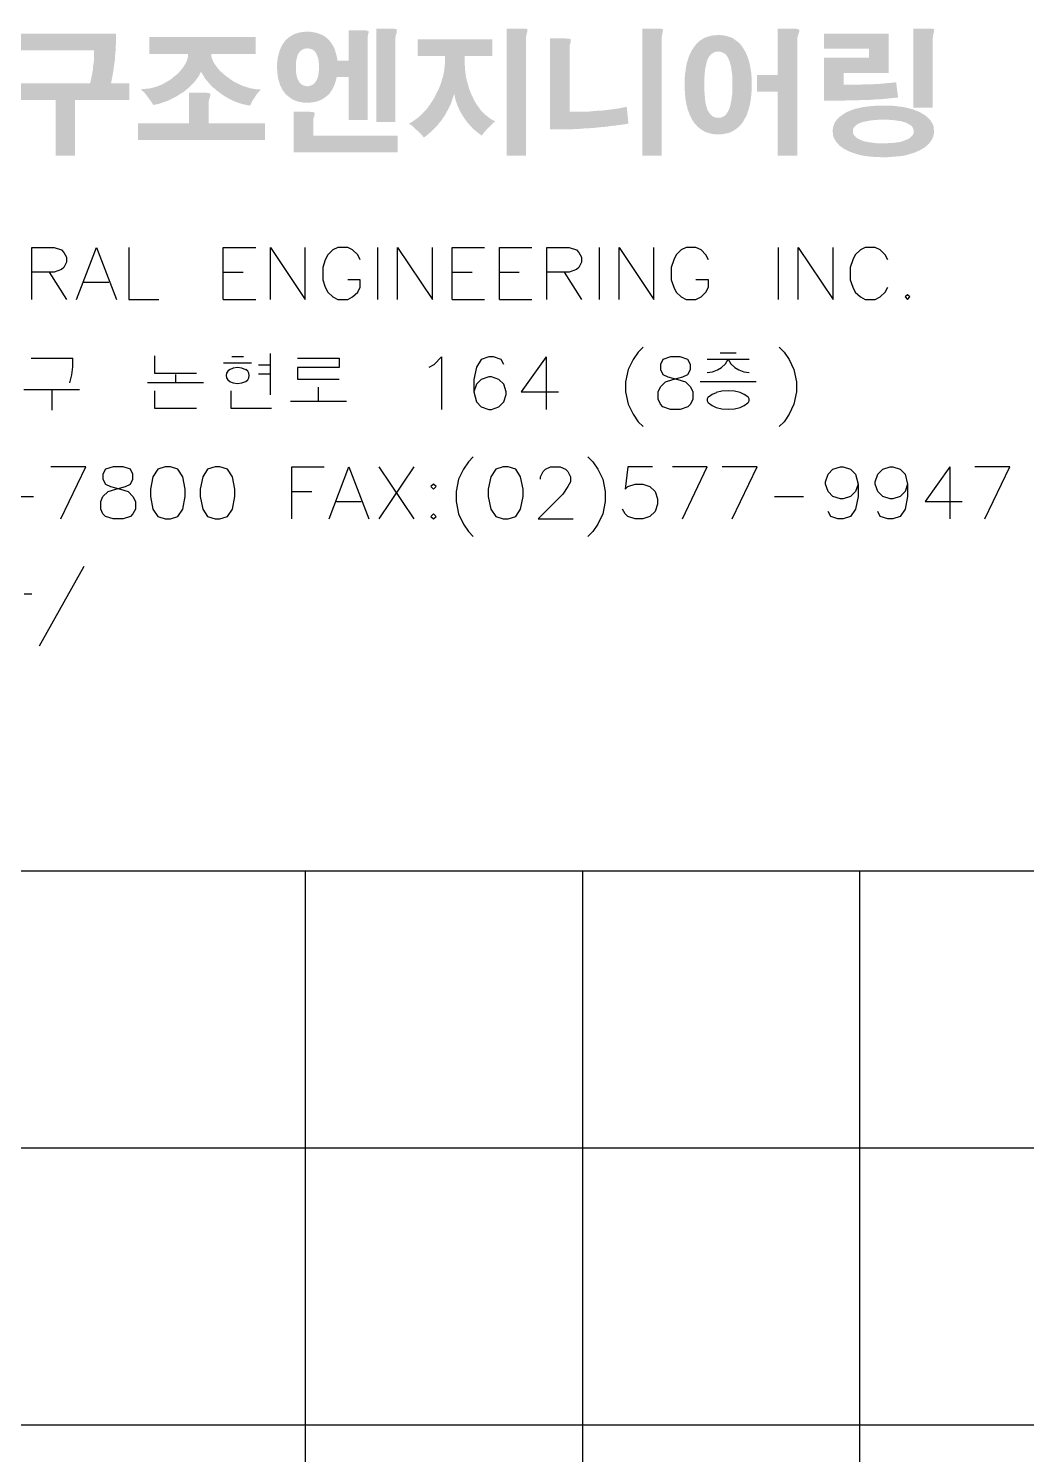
# Model space of a CAD drawing. Header units: millimetres. Extents: x 0 to 25200, y 0 to 17820.
# Drawn here: x 23760 to 24624, y 5015 to 6250 of the extents above; entities that cross this region are included whole.
import ezdxf

# ---------------------------------------------------------------- set-up
doc = ezdxf.new("R2010")
doc.units = ezdxf.units.MM
doc.header["$LTSCALE"] = 30
doc.layers.add('sheet', color=7, linetype='Continuous')
doc.layers.add('XR_SHEET (구조)$0$sheet', color=7, linetype='Continuous')

# ---------------------------------------------------------------- blocks, each defined once
blk = doc.blocks.new('XR_SHEET (구조)$0$S_BOX$0$A$C10631F35')
at = {"layer": 'XR_SHEET (구조)$0$sheet'}
h = blk.add_hatch(color=256, dxfattribs=at)
h.dxf.hatch_style = 1
h.paths.add_polyline_path([(17.312, 2.422), (17.312, 1.941), (18.858, 1.941), (18.858, 0.34), (19.414, 0.34), (19.414, 1.941), (20.981, 1.941), (20.981, 2.422), (20.452, 2.422), (20.465, 2.497), (20.479, 2.566), (20.493, 2.642), (20.507, 2.717), (20.52, 2.793), (20.527, 2.868), (20.541, 2.944), (20.548, 3.013), (20.562, 3.088), (20.562, 3.136), (20.568, 3.212), (20.575, 3.281), (20.582, 3.356), (20.589, 3.432), (20.589, 3.507), (20.596, 3.583), (20.596, 3.658), (20.596, 3.734), (20.596, 3.816), (20.596, 3.858), (17.669, 3.858), (17.669, 3.377), (19.964, 3.377), (19.964, 3.301), (19.964, 3.232), (19.957, 3.157), (19.957, 3.081), (19.95, 3.006), (19.936, 2.93), (19.936, 2.903), (19.93, 2.827), (19.916, 2.758), (19.902, 2.683), (19.888, 2.607), (19.875, 2.532), (19.854, 2.456), (19.847, 2.422)])
h = blk.add_hatch(color=256, dxfattribs=at)
h.dxf.hatch_style = 1
h.paths.add_polyline_path([(21.558, 3.761), (21.558, 3.274), (22.678, 3.274), (22.678, 3.205), (22.657, 3.136), (22.636, 3.068), (22.602, 2.999), (22.568, 2.944), (22.533, 2.889), (22.485, 2.827), (22.437, 2.772), (22.389, 2.717), (22.327, 2.662), (22.272, 2.621), (22.217, 2.573), (22.155, 2.525), (22.094, 2.49), (22.025, 2.449), (21.963, 2.415), (21.894, 2.381), (21.846, 2.36), (21.771, 2.332), (21.695, 2.312), (21.626, 2.291), (21.551, 2.278), (21.475, 2.271), (21.407, 2.264), (21.331, 2.257), (21.31, 2.257), (21.359, 2.209), (21.414, 2.161), (21.462, 2.099), (21.51, 2.037), (21.558, 1.968), (21.606, 1.907), (21.647, 1.845), (21.675, 1.803), (21.743, 1.817), (21.819, 1.831), (21.888, 1.852), (21.956, 1.879), (22.032, 1.9), (22.101, 1.927), (22.169, 1.961), (22.231, 1.996), (22.3, 2.03), (22.368, 2.065), (22.43, 2.106), (22.492, 2.147), (22.499, 2.147), (22.568, 2.195), (22.63, 2.243), (22.691, 2.298), (22.746, 2.353), (22.801, 2.401), (22.849, 2.456), (22.897, 2.511), (22.939, 2.573), (22.98, 2.628), (23.014, 2.69), (23.042, 2.752), (23.049, 2.765), (23.083, 2.703), (23.117, 2.648), (23.152, 2.587), (23.193, 2.532), (23.241, 2.477), (23.289, 2.422), (23.337, 2.367), (23.392, 2.312), (23.454, 2.264), (23.516, 2.209), (23.584, 2.161), (23.639, 2.119), (23.708, 2.071), (23.777, 2.03), (23.846, 1.989), (23.914, 1.955), (23.983, 1.92), (24.052, 1.893), (24.12, 1.865), (24.189, 1.845), (24.258, 1.824), (24.326, 1.81), (24.395, 1.797), (24.464, 1.783), (24.498, 1.852), (24.533, 1.92), (24.574, 1.982), (24.601, 2.023), (24.642, 2.092), (24.691, 2.154), (24.739, 2.209), (24.773, 2.25), (24.697, 2.25), (24.629, 2.257), (24.553, 2.271), (24.478, 2.284), (24.409, 2.305), (24.333, 2.326), (24.258, 2.353), (24.244, 2.36), (24.175, 2.387), (24.107, 2.422), (24.038, 2.456), (23.976, 2.49), (23.914, 2.532), (23.852, 2.58), (23.791, 2.621), (23.784, 2.628), (23.722, 2.676), (23.66, 2.731), (23.605, 2.779), (23.557, 2.834), (23.509, 2.889), (23.468, 2.951), (23.461, 2.958), (23.413, 3.033), (23.378, 3.102), (23.358, 3.171), (23.344, 3.232), (23.344, 3.274), (24.629, 3.274), (24.629, 3.761)])
h = blk.add_hatch(color=256, dxfattribs=at)
h.dxf.hatch_style = 1
h.paths.add_polyline_path([(26.965, 2.607), (27.315, 2.607), (27.315, 1.364), (27.858, 1.364), (27.858, 3.741), (27.865, 3.803), (27.878, 3.851), (27.892, 3.926), (27.878, 3.933), (27.837, 3.947), (27.768, 3.961), (27.672, 3.961), (27.631, 3.961), (27.315, 3.961), (27.315, 3.081), (26.985, 3.081), (26.978, 3.164), (26.958, 3.239), (26.937, 3.315), (26.916, 3.39), (26.889, 3.459), (26.855, 3.521), (26.82, 3.576), (26.779, 3.631), (26.738, 3.679), (26.69, 3.727), (26.635, 3.768), (26.573, 3.81), (26.511, 3.837), (26.442, 3.864), (26.374, 3.885), (26.305, 3.899), (26.223, 3.913), (26.147, 3.919), (26.12, 3.919), (26.037, 3.913), (25.962, 3.906), (25.886, 3.892), (25.817, 3.871), (25.749, 3.851), (25.687, 3.816), (25.625, 3.782), (25.57, 3.741), (25.515, 3.693), (25.467, 3.645), (25.453, 3.617), (25.412, 3.562), (25.378, 3.507), (25.35, 3.445), (25.323, 3.384), (25.302, 3.315), (25.281, 3.239), (25.268, 3.171), (25.254, 3.088), (25.247, 3.006), (25.247, 2.923), (25.247, 2.896), (25.247, 2.813), (25.254, 2.731), (25.261, 2.648), (25.275, 2.573), (25.295, 2.497), (25.316, 2.429), (25.336, 2.367), (25.371, 2.305), (25.398, 2.243), (25.439, 2.188), (25.453, 2.168), (25.494, 2.113), (25.549, 2.065), (25.604, 2.023), (25.659, 1.982), (25.721, 1.948), (25.783, 1.92), (25.852, 1.9), (25.927, 1.886), (26.003, 1.872), (26.078, 1.872), (26.12, 1.872), (26.202, 1.872), (26.278, 1.879), (26.353, 1.893), (26.422, 1.913), (26.491, 1.941), (26.552, 1.968), (26.614, 2.01), (26.669, 2.051), (26.703, 2.078), (26.752, 2.126), (26.793, 2.181), (26.834, 2.243), (26.868, 2.305), (26.896, 2.374), (26.923, 2.442), (26.944, 2.518), (26.965, 2.6)])
h.paths.add_polyline_path([(26.456, 2.813), (26.442, 2.731), (26.436, 2.655), (26.415, 2.587), (26.394, 2.525), (26.374, 2.497), (26.332, 2.436), (26.278, 2.387), (26.216, 2.36), (26.147, 2.346), (26.126, 2.339), (26.051, 2.353), (25.982, 2.374), (25.927, 2.415), (25.879, 2.47), (25.865, 2.497), (25.838, 2.552), (25.817, 2.614), (25.803, 2.683), (25.79, 2.765), (25.79, 2.848), (25.79, 2.903), (25.79, 2.992), (25.797, 3.074), (25.81, 3.143), (25.831, 3.212), (25.852, 3.274), (25.865, 3.287), (25.907, 3.349), (25.962, 3.39), (26.023, 3.425), (26.099, 3.432), (26.126, 3.439), (26.195, 3.425), (26.264, 3.404), (26.319, 3.363), (26.367, 3.308), (26.374, 3.287), (26.401, 3.232), (26.422, 3.171), (26.442, 3.102), (26.449, 3.026), (26.456, 2.937), (26.456, 2.903)], flags=16)
h = blk.add_hatch(color=256, dxfattribs=at)
h.dxf.hatch_style = 1
h.paths.add_polyline_path([(28.112, 1.309), (28.661, 1.309), (28.661, 3.741), (28.668, 3.816), (28.675, 3.823), (28.696, 3.892), (28.703, 3.974), (28.696, 3.988), (28.655, 3.995), (28.579, 4.009), (28.483, 4.009), (28.455, 4.009), (28.112, 4.009)])
h = blk.add_hatch(color=256, dxfattribs=at)
h.dxf.hatch_style = 1
h.paths.add_polyline_path([(32.433, 3.755), (32.44, 3.83), (32.447, 3.844), (32.467, 3.913), (32.474, 3.981), (32.461, 3.988), (32.426, 4.002), (32.351, 4.009), (32.255, 4.009), (32.213, 4.009), (31.87, 4.009), (31.87, 0.34), (32.433, 0.34)])
h = blk.add_hatch(color=256, dxfattribs=at)
h.dxf.hatch_style = 1
h.paths.add_polyline_path([(33.649, 1.103), (33.725, 1.103), (33.8, 1.103), (33.869, 1.11), (33.945, 1.11), (34.02, 1.116), (34.096, 1.123), (34.178, 1.123), (34.254, 1.13), (34.329, 1.137), (34.357, 1.137), (34.425, 1.144), (34.494, 1.151), (34.563, 1.158), (34.632, 1.165), (34.707, 1.171), (34.783, 1.178), (34.851, 1.192), (34.927, 1.199), (35.009, 1.206), (35.085, 1.22), (35.161, 1.226), (35.243, 1.24), (35.325, 1.254), (35.387, 1.261), (35.339, 1.749), (35.27, 1.735), (35.202, 1.721), (35.133, 1.707), (35.064, 1.694), (34.989, 1.687), (34.913, 1.673), (34.838, 1.666), (34.762, 1.659), (34.68, 1.645), (34.597, 1.639), (34.542, 1.639), (34.46, 1.632), (34.384, 1.625), (34.302, 1.618), (34.226, 1.611), (34.151, 1.611), (34.082, 1.611), (34.006, 1.604), (33.938, 1.604), (33.896, 1.604), (33.69, 1.604), (33.69, 3.466), (33.697, 3.542), (33.697, 3.548), (33.718, 3.61), (33.725, 3.686), (33.711, 3.706), (33.67, 3.713), (33.608, 3.72), (33.512, 3.727), (33.45, 3.727), (33.127, 3.727), (33.127, 1.103), (33.574, 1.103)])
h = blk.add_hatch(color=256, dxfattribs=at)
h.dxf.hatch_style = 1
h.paths.add_polyline_path([(35.786, 0.34), (36.349, 0.34), (36.349, 3.755), (36.356, 3.83), (36.363, 3.844), (36.377, 3.913), (36.383, 3.981), (36.377, 3.988), (36.335, 4.002), (36.267, 4.009), (36.17, 4.009), (36.122, 4.009), (35.786, 4.009)])
h = blk.add_hatch(color=256, dxfattribs=at)
h.dxf.hatch_style = 1
h.paths.add_polyline_path([(38.946, 2.387), (38.946, 2.477), (38.946, 2.566), (38.939, 2.648), (38.932, 2.731), (38.919, 2.813), (38.905, 2.889), (38.891, 2.965), (38.877, 3.033), (38.857, 3.102), (38.836, 3.164), (38.809, 3.232), (38.788, 3.287), (38.76, 3.342), (38.726, 3.397), (38.712, 3.425), (38.664, 3.494), (38.623, 3.548), (38.568, 3.603), (38.52, 3.645), (38.458, 3.686), (38.403, 3.727), (38.341, 3.755), (38.273, 3.775), (38.204, 3.796), (38.135, 3.81), (38.06, 3.816), (37.984, 3.823), (37.909, 3.816), (37.833, 3.81), (37.757, 3.796), (37.689, 3.775), (37.62, 3.755), (37.558, 3.727), (37.503, 3.693), (37.441, 3.652), (37.393, 3.603), (37.338, 3.555), (37.297, 3.494), (37.249, 3.432), (37.249, 3.425), (37.215, 3.377), (37.187, 3.322), (37.16, 3.26), (37.132, 3.198), (37.112, 3.136), (37.091, 3.068), (37.07, 2.999), (37.057, 2.93), (37.043, 2.855), (37.036, 2.779), (37.022, 2.697), (37.015, 2.614), (37.015, 2.525), (37.009, 2.436), (37.009, 2.387), (37.009, 2.291), (37.015, 2.209), (37.022, 2.119), (37.029, 2.037), (37.036, 1.961), (37.05, 1.879), (37.064, 1.81), (37.084, 1.735), (37.098, 1.666), (37.125, 1.604), (37.146, 1.542), (37.174, 1.481), (37.201, 1.426), (37.228, 1.371), (37.249, 1.343), (37.29, 1.281), (37.338, 1.226), (37.386, 1.171), (37.441, 1.13), (37.496, 1.089), (37.551, 1.055), (37.613, 1.02), (37.682, 1), (37.751, 0.979), (37.819, 0.965), (37.895, 0.952), (37.977, 0.952), (37.984, 0.952), (38.06, 0.952), (38.135, 0.965), (38.211, 0.979), (38.28, 0.993), (38.341, 1.02), (38.403, 1.048), (38.465, 1.089), (38.52, 1.13), (38.575, 1.171), (38.623, 1.226), (38.671, 1.281), (38.712, 1.343), (38.74, 1.398), (38.774, 1.453), (38.802, 1.508), (38.822, 1.57), (38.843, 1.639), (38.864, 1.7), (38.884, 1.776), (38.898, 1.845), (38.912, 1.92), (38.925, 1.996), (38.932, 2.078), (38.939, 2.161), (38.946, 2.25), (38.946, 2.339)])
h.paths.add_polyline_path([(38.39, 2.284), (38.383, 2.195), (38.383, 2.106), (38.369, 2.03), (38.362, 1.955), (38.348, 1.879), (38.335, 1.817), (38.321, 1.755), (38.3, 1.7), (38.286, 1.659), (38.245, 1.59), (38.204, 1.529), (38.156, 1.481), (38.094, 1.453), (38.032, 1.432), (37.977, 1.432), (37.909, 1.439), (37.847, 1.46), (37.792, 1.494), (37.744, 1.542), (37.703, 1.604), (37.668, 1.659), (37.654, 1.714), (37.634, 1.769), (37.62, 1.831), (37.606, 1.893), (37.599, 1.968), (37.593, 2.044), (37.586, 2.126), (37.579, 2.216), (37.579, 2.312), (37.579, 2.387), (37.579, 2.484), (37.579, 2.573), (37.586, 2.662), (37.593, 2.745), (37.599, 2.82), (37.613, 2.889), (37.627, 2.958), (37.641, 3.013), (37.654, 3.068), (37.668, 3.109), (37.709, 3.184), (37.751, 3.246), (37.806, 3.287), (37.861, 3.322), (37.922, 3.342), (37.977, 3.342), (38.046, 3.336), (38.108, 3.315), (38.17, 3.281), (38.218, 3.232), (38.259, 3.171), (38.286, 3.109), (38.307, 3.061), (38.321, 3.006), (38.341, 2.944), (38.355, 2.875), (38.362, 2.807), (38.376, 2.731), (38.383, 2.648), (38.383, 2.559), (38.39, 2.463), (38.39, 2.387)], flags=16)
h = blk.add_hatch(color=256, dxfattribs=at)
h.dxf.hatch_style = 1
h.paths.add_polyline_path([(40.265, 3.679), (40.265, 3.755), (40.279, 3.796), (40.299, 3.864), (40.306, 3.878), (40.327, 3.947), (40.299, 3.981), (40.238, 4.002), (40.196, 4.002), (40.135, 4.009), (40.059, 4.009), (39.97, 4.009), (39.695, 4.009), (39.695, 2.669), (39.097, 2.669), (39.097, 2.188), (39.695, 2.188), (39.695, 0.34), (40.265, 0.34)])
h = blk.add_hatch(color=256, dxfattribs=at)
h.dxf.hatch_style = 1
h.paths.add_polyline_path([(42.821, 1.982), (42.889, 1.989), (42.965, 1.996), (43.034, 2.003), (43.102, 2.01), (43.171, 2.016), (43.116, 2.456), (43.047, 2.449), (42.972, 2.442), (42.903, 2.436), (42.828, 2.429), (42.752, 2.422), (42.676, 2.415), (42.601, 2.408), (42.525, 2.408), (42.443, 2.401), (42.374, 2.401), (42.299, 2.394), (42.223, 2.394), (42.147, 2.394), (42.072, 2.387), (41.996, 2.387), (41.921, 2.387), (41.845, 2.387), (41.77, 2.387), (41.749, 2.387), (41.598, 2.387), (41.598, 2.724), (42.896, 2.724), (42.896, 3.864), (41.028, 3.864), (41.028, 3.425), (42.333, 3.425), (42.333, 3.164), (41.028, 3.164), (41.028, 1.927), (41.44, 1.927), (41.522, 1.927), (41.605, 1.927), (41.687, 1.934), (41.763, 1.934), (41.845, 1.934), (41.921, 1.934), (41.989, 1.934), (42.065, 1.941), (42.134, 1.941), (42.202, 1.941), (42.271, 1.948), (42.354, 1.948), (42.436, 1.955), (42.512, 1.961), (42.594, 1.961), (42.67, 1.968), (42.745, 1.975)])
h = blk.add_hatch(color=256, dxfattribs=at)
h.dxf.hatch_style = 1
h.paths.add_polyline_path([(44.174, 3.755), (44.181, 3.83), (44.188, 3.844), (44.208, 3.913), (44.215, 3.981), (44.202, 3.988), (44.16, 4.002), (44.092, 4.009), (43.996, 4.009), (43.947, 4.009), (43.611, 4.009), (43.611, 1.721), (44.174, 1.721)])
h = blk.add_hatch(color=256, dxfattribs=at)
h.dxf.hatch_style = 1
h.paths.add_polyline_path([(30.551, 1.577), (30.592, 1.508), (30.633, 1.446), (30.647, 1.426), (30.688, 1.364), (30.736, 1.302), (30.784, 1.247), (30.832, 1.192), (30.88, 1.137), (30.935, 1.089), (30.997, 1.034), (31.052, 0.993), (31.114, 0.945), (31.155, 0.917), (31.197, 0.979), (31.245, 1.034), (31.293, 1.096), (31.334, 1.137), (31.389, 1.192), (31.444, 1.247), (31.499, 1.295), (31.547, 1.329), (31.485, 1.357), (31.423, 1.391), (31.368, 1.432), (31.313, 1.474), (31.258, 1.515), (31.21, 1.563), (31.155, 1.618), (31.107, 1.673), (31.066, 1.735), (31.018, 1.797), (30.977, 1.865), (30.935, 1.934), (30.901, 2.01), (30.887, 2.044), (30.853, 2.106), (30.826, 2.174), (30.798, 2.243), (30.777, 2.312), (30.757, 2.387), (30.736, 2.456), (30.716, 2.532), (30.702, 2.6), (30.688, 2.676), (30.681, 2.752), (30.668, 2.827), (30.668, 2.903), (30.661, 2.978), (30.661, 3.054), (30.661, 3.074), (30.661, 3.219), (31.458, 3.219), (31.458, 3.693), (29.3, 3.693), (29.3, 3.219), (30.09, 3.219), (30.09, 3.074), (30.09, 3.006), (30.084, 2.937), (30.077, 2.868), (30.07, 2.8), (30.056, 2.731), (30.042, 2.655), (30.022, 2.587), (30.001, 2.518), (29.981, 2.442), (29.953, 2.374), (29.926, 2.298), (29.891, 2.223), (29.857, 2.154), (29.816, 2.078), (29.809, 2.058), (29.768, 1.982), (29.719, 1.913), (29.678, 1.845), (29.63, 1.776), (29.589, 1.714), (29.541, 1.659), (29.486, 1.604), (29.438, 1.549), (29.383, 1.501), (29.335, 1.453), (29.28, 1.412), (29.225, 1.371), (29.163, 1.329), (29.108, 1.295), (29.053, 1.268), (29.108, 1.226), (29.163, 1.185), (29.218, 1.13), (29.28, 1.075), (29.335, 1.027), (29.39, 0.972), (29.438, 0.917), (29.486, 0.862), (29.548, 0.91), (29.603, 0.958), (29.664, 1.007), (29.719, 1.055), (29.768, 1.11), (29.823, 1.158), (29.871, 1.213), (29.919, 1.274), (29.967, 1.329), (30.015, 1.391), (30.022, 1.412), (30.07, 1.474), (30.111, 1.542), (30.145, 1.604), (30.18, 1.673), (30.214, 1.735), (30.248, 1.803), (30.276, 1.872), (30.297, 1.948), (30.324, 2.016), (30.345, 2.085), (30.358, 2.133), (30.372, 2.065), (30.386, 1.989), (30.406, 1.92), (30.434, 1.845), (30.455, 1.776), (30.489, 1.707), (30.516, 1.639)])
h = blk.add_hatch(color=256, dxfattribs=at)
h.dxf.hatch_style = 1
h.paths.add_polyline_path([(24.897, 0.787), (24.897, 1.274), (23.268, 1.274), (23.268, 1.852), (23.275, 1.927), (23.282, 1.955), (23.303, 2.023), (23.31, 2.03), (23.323, 2.113), (23.31, 2.133), (23.268, 2.147), (23.207, 2.154), (23.117, 2.161), (23.021, 2.161), (22.705, 2.161), (22.705, 1.274), (21.228, 1.274), (21.228, 0.787)])
h = blk.add_hatch(color=256, dxfattribs=at)
h.dxf.hatch_style = 1
h.paths.add_polyline_path([(43.041, 1.776), (42.951, 1.783), (42.862, 1.783), (42.773, 1.783), (42.752, 1.783), (42.656, 1.783), (42.567, 1.783), (42.484, 1.776), (42.395, 1.769), (42.319, 1.762), (42.237, 1.749), (42.161, 1.742), (42.092, 1.728), (42.017, 1.707), (41.948, 1.694), (41.886, 1.673), (41.825, 1.652), (41.763, 1.625), (41.708, 1.604), (41.653, 1.577), (41.632, 1.563), (41.563, 1.515), (41.495, 1.467), (41.44, 1.419), (41.392, 1.364), (41.351, 1.309), (41.323, 1.247), (41.302, 1.185), (41.289, 1.123), (41.282, 1.055), (41.282, 1.048), (41.289, 0.986), (41.296, 0.917), (41.316, 0.855), (41.351, 0.794), (41.385, 0.739), (41.433, 0.684), (41.481, 0.629), (41.543, 0.581), (41.618, 0.533), (41.632, 0.526), (41.687, 0.498), (41.742, 0.471), (41.797, 0.443), (41.859, 0.423), (41.921, 0.402), (41.989, 0.381), (42.058, 0.361), (42.127, 0.347), (42.202, 0.333), (42.285, 0.32), (42.36, 0.313), (42.443, 0.306), (42.532, 0.299), (42.621, 0.299), (42.711, 0.292), (42.752, 0.292), (42.841, 0.292), (42.931, 0.299), (43.013, 0.306), (43.102, 0.313), (43.178, 0.32), (43.26, 0.326), (43.336, 0.34), (43.405, 0.354), (43.473, 0.374), (43.542, 0.395), (43.611, 0.416), (43.673, 0.436), (43.728, 0.464), (43.783, 0.484), (43.837, 0.519), (43.851, 0.526), (43.927, 0.567), (43.989, 0.615), (44.044, 0.67), (44.092, 0.725), (44.133, 0.78), (44.167, 0.842), (44.188, 0.903), (44.202, 0.965), (44.208, 1.034), (44.208, 1.048), (44.202, 1.116), (44.195, 1.185), (44.174, 1.247), (44.14, 1.302), (44.105, 1.357), (44.057, 1.412), (44.002, 1.467), (43.934, 1.515), (43.865, 1.556), (43.851, 1.563), (43.803, 1.59), (43.748, 1.618), (43.686, 1.639), (43.625, 1.666), (43.563, 1.687), (43.494, 1.7), (43.425, 1.721), (43.357, 1.735), (43.281, 1.749), (43.199, 1.755), (43.123, 1.769)])
h.paths.add_polyline_path([(43.027, 1.364), (43.102, 1.357), (43.178, 1.343), (43.247, 1.336), (43.308, 1.316), (43.37, 1.302), (43.418, 1.281), (43.494, 1.24), (43.556, 1.199), (43.597, 1.144), (43.618, 1.089), (43.625, 1.041), (43.618, 0.979), (43.59, 0.924), (43.542, 0.876), (43.48, 0.828), (43.418, 0.8), (43.363, 0.78), (43.308, 0.759), (43.247, 0.739), (43.178, 0.725), (43.102, 0.718), (43.027, 0.704), (42.938, 0.704), (42.855, 0.697), (42.759, 0.697), (42.752, 0.697), (42.656, 0.697), (42.567, 0.697), (42.484, 0.704), (42.402, 0.718), (42.326, 0.725), (42.257, 0.739), (42.196, 0.752), (42.134, 0.773), (42.079, 0.794), (42.072, 0.8), (41.989, 0.842), (41.934, 0.89), (41.893, 0.938), (41.866, 1), (41.866, 1.041), (41.873, 1.103), (41.9, 1.158), (41.948, 1.206), (42.01, 1.254), (42.072, 1.281), (42.127, 1.302), (42.182, 1.316), (42.251, 1.329), (42.312, 1.343), (42.388, 1.357), (42.463, 1.364), (42.553, 1.371), (42.642, 1.378), (42.731, 1.378), (42.759, 1.378), (42.855, 1.378), (42.944, 1.371)], flags=16)
h = blk.add_hatch(color=256, dxfattribs=at)
h.dxf.hatch_style = 1
h.paths.add_polyline_path([(28.723, 0.436), (28.723, 0.917), (26.291, 0.917), (26.291, 1.364), (26.298, 1.432), (26.319, 1.487), (26.332, 1.563), (26.319, 1.584), (26.278, 1.597), (26.209, 1.604), (26.12, 1.611), (26.058, 1.611), (25.728, 1.611), (25.728, 0.436)])
blk = doc.blocks.new('XR_SHEET (구조)$0$S_BOX$0$A$C6B1475D2')
at = {"layer": 'XR_SHEET (구조)$0$sheet'}
for p, q in [((16.089, 4.824), (16.089, 6.329)), ((16.089, 6.329), (16.738, 6.329)), ((16.738, 6.329), (16.954, 6.263)), ((16.954, 6.263), (17.02, 6.187)), ((17.02, 6.187), (17.095, 6.046)), ((17.387, 4.824), (17.961, 6.329)), ((17.961, 6.329), (18.534, 4.824)), ((18.892, 6.329), (18.892, 4.824)), ((21.619, 4.824), (21.619, 6.329)), ((21.619, 6.329), (22.559, 6.329)), ((22.982, 4.824), (22.982, 6.329)), ((22.982, 6.329), (23.988, 4.824)), ((23.988, 4.824), (23.988, 6.329)), ((24.778, 6.263), (24.637, 6.112)), ((24.929, 6.329), (24.778, 6.263)), ((25.211, 6.329), (24.929, 6.329)), ((25.352, 6.263), (25.211, 6.329)), ((25.502, 6.112), (25.352, 6.263)), ((26.076, 6.329), (26.076, 4.824)), ((26.649, 4.824), (26.649, 6.329)), ((26.649, 6.329), (27.656, 4.824)), ((27.656, 4.824), (27.656, 6.329)), ((28.229, 4.824), (28.229, 6.329)), ((28.229, 6.329), (29.16, 6.329)), ((29.593, 4.824), (29.593, 6.329)), ((29.593, 6.329), (30.524, 6.329)), ((30.956, 4.824), (30.956, 6.329)), ((30.956, 6.329), (31.605, 6.329)), ((31.605, 6.329), (31.821, 6.263)), ((31.821, 6.263), (31.887, 6.187)), ((31.887, 6.187), (31.962, 6.046)), ((32.47, 6.329), (32.47, 4.824)), ((33.044, 4.824), (33.044, 6.329)), ((33.044, 6.329), (34.05, 4.824)), ((34.05, 4.824), (34.05, 6.329)), ((34.84, 6.263), (34.689, 6.112)), ((34.981, 6.329), (34.84, 6.263)), ((35.263, 6.329), (34.981, 6.329)), ((35.413, 6.263), (35.263, 6.329)), ((35.554, 6.112), (35.413, 6.263)), ((37.642, 6.329), (37.642, 4.824)), ((38.216, 4.824), (38.216, 6.329)), ((38.216, 6.329), (39.222, 4.824)), ((39.222, 4.824), (39.222, 6.329)), ((40.012, 6.263), (39.861, 6.112)), ((40.153, 6.329), (40.012, 6.263)), ((40.435, 6.329), (40.153, 6.329)), ((40.585, 6.263), (40.435, 6.329)), ((40.726, 6.112), (40.585, 6.263)), ((17.095, 5.905), (17.02, 5.755)), ((17.095, 6.046), (17.095, 5.905)), ((24.562, 5.971), (24.496, 5.755)), ((24.637, 6.112), (24.562, 5.971)), ((25.568, 5.971), (25.502, 6.112)), ((31.962, 5.905), (31.887, 5.755)), ((31.962, 6.046), (31.962, 5.905)), ((34.623, 5.971), (34.548, 5.755)), ((34.689, 6.112), (34.623, 5.971)), ((35.63, 5.971), (35.554, 6.112)), ((39.795, 5.971), (39.72, 5.755)), ((39.861, 6.112), (39.795, 5.971)), ((40.802, 5.971), (40.726, 6.112)), ((16.738, 5.614), (16.089, 5.614)), ((16.597, 5.614), (17.095, 4.824)), ((16.954, 5.689), (16.738, 5.614)), ((17.02, 5.755), (16.954, 5.689)), ((21.619, 5.614), (22.192, 5.614)), ((24.496, 5.755), (24.496, 5.398)), ((24.496, 5.398), (24.562, 5.181)), ((25.568, 5.398), (25.211, 5.398)), ((25.568, 5.181), (25.568, 5.398)), ((28.229, 5.614), (28.803, 5.614)), ((29.593, 5.614), (30.166, 5.614)), ((31.605, 5.614), (30.956, 5.614)), ((31.464, 5.614), (31.962, 4.824)), ((31.821, 5.689), (31.605, 5.614)), ((31.887, 5.755), (31.821, 5.689)), ((34.548, 5.755), (34.548, 5.398)), ((34.548, 5.398), (34.623, 5.181)), ((35.63, 5.398), (35.263, 5.398)), ((35.63, 5.181), (35.63, 5.398)), ((39.72, 5.755), (39.72, 5.398)), ((39.72, 5.398), (39.795, 5.181)), ((17.594, 5.322), (18.318, 5.322)), ((24.562, 5.181), (24.637, 5.04)), ((24.637, 5.04), (24.778, 4.899)), ((25.352, 4.899), (25.502, 5.04)), ((25.502, 5.04), (25.568, 5.181)), ((34.623, 5.181), (34.689, 5.04)), ((34.689, 5.04), (34.84, 4.899)), ((35.413, 4.899), (35.554, 5.04)), ((35.554, 5.04), (35.63, 5.181)), ((39.795, 5.181), (39.861, 5.04)), ((39.861, 5.04), (40.012, 4.899)), ((40.585, 4.899), (40.726, 5.04)), ((40.726, 5.04), (40.802, 5.181)), ((41.375, 4.965), (41.3, 4.899)), ((41.441, 4.899), (41.375, 4.965)), ((18.892, 4.824), (19.757, 4.824)), ((21.619, 4.824), (22.559, 4.824)), ((24.778, 4.899), (24.929, 4.824)), ((24.929, 4.824), (25.211, 4.824)), ((25.211, 4.824), (25.352, 4.899)), ((28.229, 4.824), (29.16, 4.824)), ((29.593, 4.824), (30.524, 4.824)), ((34.84, 4.899), (34.981, 4.824)), ((34.981, 4.824), (35.263, 4.824)), ((35.263, 4.824), (35.413, 4.899)), ((40.012, 4.899), (40.153, 4.824)), ((40.153, 4.824), (40.435, 4.824)), ((40.435, 4.824), (40.585, 4.899)), ((41.3, 4.899), (41.375, 4.824)), ((41.375, 4.824), (41.441, 4.899)), ((33.598, 3.31), (33.448, 3.094)), ((33.74, 3.451), (33.598, 3.31)), ((37.67, 3.451), (37.811, 3.31)), ((37.811, 3.31), (37.952, 3.094)), ((16.07, 3.131), (17.274, 3.131)), ((17.246, 2.652), (17.274, 2.887)), ((17.274, 2.887), (17.274, 3.131)), ((19.634, 3.197), (19.634, 2.699)), ((21.628, 3), (22.437, 3)), ((21.863, 3.178), (22.202, 3.178)), ((22.634, 2.943), (22.973, 2.943)), ((22.973, 3.263), (22.973, 2.078)), ((23.762, 3.131), (24.966, 3.131)), ((24.966, 3.131), (24.966, 2.868)), ((27.561, 2.877), (27.703, 2.953)), ((27.703, 2.953), (27.919, 3.169)), ((27.919, 3.169), (27.919, 1.655)), ((29.066, 3.094), (28.925, 2.877)), ((29.282, 3.169), (29.066, 3.094)), ((29.423, 3.169), (29.282, 3.169)), ((29.64, 3.094), (29.423, 3.169)), ((29.715, 2.953), (29.64, 3.094)), ((30.937, 3.169), (30.223, 2.163)), ((30.937, 3.169), (30.937, 1.655)), ((33.448, 3.094), (33.307, 2.802)), ((34.313, 3.094), (34.238, 2.953)), ((34.238, 2.953), (34.238, 2.802)), ((34.529, 3.169), (34.313, 3.094)), ((34.812, 3.169), (34.529, 3.169)), ((35.028, 3.094), (34.812, 3.169)), ((35.103, 2.953), (35.028, 3.094)), ((35.103, 2.802), (35.103, 2.953)), ((36.796, 3.094), (35.592, 3.094)), ((35.959, 3.282), (36.429, 3.282)), ((36.006, 2.868), (36.119, 2.971)), ((36.119, 2.971), (36.194, 3.103)), ((36.194, 3.103), (36.269, 2.971)), ((36.269, 2.971), (36.382, 2.868)), ((37.952, 3.094), (38.093, 2.802)), ((17.189, 2.417), (17.246, 2.652)), ((19.634, 2.699), (20.847, 2.699)), ((20.246, 2.426), (20.246, 2.661)), ((21.713, 2.699), (21.703, 2.633)), ((21.703, 2.633), (21.713, 2.567)), ((21.75, 2.755), (21.713, 2.699)), ((21.713, 2.567), (21.75, 2.511)), ((21.807, 2.802), (21.75, 2.755)), ((21.75, 2.511), (21.807, 2.464)), ((21.91, 2.84), (21.797, 2.793)), ((22.032, 2.859), (21.91, 2.84)), ((22.155, 2.84), (22.032, 2.859)), ((22.267, 2.793), (22.155, 2.84)), ((22.324, 2.755), (22.267, 2.802)), ((22.267, 2.464), (22.324, 2.511)), ((22.361, 2.699), (22.324, 2.755)), ((22.324, 2.511), (22.361, 2.567)), ((22.371, 2.633), (22.361, 2.699)), ((22.361, 2.567), (22.371, 2.633)), ((22.634, 2.68), (22.973, 2.68)), ((24.966, 2.868), (23.762, 2.868)), ((23.762, 2.868), (23.762, 2.53)), ((23.762, 2.53), (24.966, 2.53)), ((28.925, 2.877), (28.85, 2.52)), ((28.85, 2.52), (28.85, 2.163)), ((29.066, 2.52), (28.925, 2.379)), ((29.282, 2.595), (29.066, 2.52)), ((29.358, 2.595), (29.282, 2.595)), ((29.574, 2.52), (29.358, 2.595)), ((29.715, 2.379), (29.574, 2.52)), ((33.307, 2.802), (33.232, 2.445)), ((34.238, 2.802), (34.313, 2.661)), ((34.313, 2.661), (34.454, 2.595)), ((34.388, 2.445), (34.595, 2.52)), ((34.454, 2.595), (34.746, 2.52)), ((34.595, 2.52), (34.887, 2.595)), ((34.746, 2.52), (34.962, 2.445)), ((34.887, 2.595), (35.028, 2.661)), ((35.028, 2.661), (35.103, 2.802)), ((35.592, 2.718), (35.742, 2.736)), ((35.742, 2.736), (35.884, 2.793)), ((35.884, 2.793), (36.006, 2.868)), ((36.382, 2.868), (36.504, 2.793)), ((36.504, 2.793), (36.645, 2.736)), ((36.645, 2.736), (36.796, 2.718)), ((38.093, 2.802), (38.169, 2.445)), ((15.864, 2.229), (17.472, 2.229)), ((16.672, 2.229), (16.672, 1.627)), ((19.437, 2.426), (21.045, 2.426)), ((19.634, 2.191), (19.634, 1.693)), ((21.797, 2.464), (21.91, 2.417)), ((21.835, 2.191), (21.835, 1.693)), ((21.91, 2.417), (22.032, 2.398)), ((22.032, 2.398), (22.155, 2.417)), ((22.155, 2.417), (22.267, 2.464)), ((24.364, 1.89), (24.364, 2.294)), ((28.925, 2.379), (28.85, 2.163)), ((28.85, 2.163), (28.925, 1.871)), ((29.79, 2.163), (29.715, 2.379)), ((29.715, 1.871), (29.79, 2.088)), ((29.79, 2.088), (29.79, 2.163)), ((30.223, 2.163), (31.295, 2.163)), ((33.232, 2.445), (33.232, 2.163)), ((33.232, 2.163), (33.307, 1.805)), ((34.172, 2.163), (34.238, 2.304)), ((34.172, 1.947), (34.172, 2.163)), ((34.238, 2.304), (34.388, 2.445)), ((34.962, 2.445), (35.103, 2.304)), ((35.103, 2.304), (35.178, 2.163)), ((35.178, 2.163), (35.178, 1.947)), ((35.385, 2.464), (37.003, 2.464)), ((35.733, 2.088), (35.63, 2.003)), ((35.846, 2.135), (35.733, 2.088)), ((36.015, 2.182), (35.846, 2.144)), ((36.194, 2.191), (36.015, 2.182)), ((36.373, 2.182), (36.194, 2.191)), ((36.542, 2.144), (36.373, 2.182)), ((36.655, 2.088), (36.542, 2.144)), ((36.758, 2.012), (36.655, 2.088)), ((38.169, 2.163), (38.093, 1.805)), ((38.169, 2.445), (38.169, 2.163)), ((19.634, 1.693), (20.847, 1.693)), ((21.835, 1.693), (23.01, 1.693)), ((23.556, 1.89), (25.173, 1.89)), ((28.925, 1.871), (29.066, 1.73)), ((29.066, 1.73), (29.282, 1.655)), ((29.282, 1.655), (29.358, 1.655)), ((29.358, 1.655), (29.574, 1.73)), ((29.574, 1.73), (29.715, 1.871)), ((33.307, 1.805), (33.448, 1.514)), ((34.238, 1.805), (34.172, 1.947)), ((34.313, 1.73), (34.238, 1.805)), ((34.529, 1.655), (34.313, 1.73)), ((34.812, 1.655), (34.529, 1.655)), ((35.028, 1.73), (34.812, 1.655)), ((35.103, 1.805), (35.028, 1.73)), ((35.178, 1.947), (35.103, 1.805)), ((35.62, 2.012), (35.592, 1.956)), ((35.592, 1.956), (35.592, 1.899)), ((35.592, 1.899), (35.62, 1.843)), ((35.63, 1.843), (35.733, 1.768)), ((35.733, 1.768), (35.846, 1.711)), ((35.846, 1.711), (36.015, 1.674)), ((36.015, 1.674), (36.194, 1.664)), ((36.194, 1.664), (36.373, 1.674)), ((36.373, 1.674), (36.542, 1.711)), ((36.542, 1.711), (36.655, 1.768)), ((36.655, 1.768), (36.758, 1.843)), ((36.796, 1.956), (36.767, 2.012)), ((36.767, 1.843), (36.796, 1.899)), ((36.796, 1.899), (36.796, 1.956)), ((38.093, 1.805), (37.952, 1.514)), ((33.448, 1.514), (33.598, 1.298)), ((33.598, 1.298), (33.74, 1.157)), ((37.811, 1.298), (37.67, 1.157)), ((37.952, 1.514), (37.811, 1.298)), ((17.649, 0), (16.643, 0)), ((16.934, -1.505), (17.649, 0)), ((18.439, 0), (18.222, -0.075)), ((18.73, 0), (18.439, 0)), ((18.937, -0.075), (18.73, 0)), ((19.943, 0), (19.727, -0.075)), ((20.094, 0), (19.943, 0)), ((20.31, -0.075), (20.094, 0)), ((21.382, 0), (21.166, -0.075)), ((21.523, 0), (21.382, 0)), ((21.739, -0.075), (21.523, 0)), ((23.601, -1.505), (23.601, 0)), ((23.601, 0), (24.532, 0)), ((24.673, -1.505), (25.246, 0)), ((25.246, 0), (25.82, -1.505)), ((26.111, 0), (27.118, -1.505)), ((27.118, 0), (26.111, -1.505)), ((28.697, 0.141), (28.556, -0.075)), ((28.838, 0.282), (28.697, 0.141)), ((29.703, 0), (29.487, -0.075)), ((29.845, 0), (29.703, 0)), ((30.061, -0.075), (29.845, 0)), ((30.926, -0.075), (31.067, 0)), ((31.067, 0), (31.349, 0)), ((31.349, 0), (31.5, -0.075)), ((32.139, 0.282), (32.289, 0.141)), ((32.289, 0.141), (32.43, -0.075)), ((33.296, 0), (33.22, -0.649)), ((34.01, 0), (33.296, 0)), ((35.59, 0), (34.584, 0)), ((34.875, -1.505), (35.59, 0)), ((37.029, 0), (36.023, 0)), ((36.305, -1.505), (37.029, 0)), ((39.219, -0.075), (39.436, 0)), ((39.436, 0), (39.511, 0)), ((39.511, 0), (39.727, -0.075)), ((40.658, -0.075), (40.874, 0)), ((40.874, 0), (40.95, 0)), ((40.95, 0), (41.156, -0.075)), ((42.595, 0), (41.881, -1.006)), ((42.595, 0), (42.595, -1.505)), ((44.325, 0), (43.319, 0)), ((43.601, -1.505), (44.325, 0)), ((18.222, -0.075), (18.147, -0.216)), ((18.147, -0.216), (18.147, -0.357)), ((18.147, -0.357), (18.222, -0.508)), ((19.012, -0.216), (18.937, -0.075)), ((18.937, -0.508), (19.012, -0.357)), ((19.012, -0.357), (19.012, -0.216)), ((19.586, -0.292), (19.52, -0.649)), ((19.727, -0.075), (19.586, -0.292)), ((20.451, -0.292), (20.31, -0.075)), ((20.517, -0.649), (20.451, -0.292)), ((21.025, -0.292), (20.949, -0.649)), ((21.166, -0.075), (21.025, -0.292)), ((21.89, -0.292), (21.739, -0.075)), ((21.956, -0.649), (21.89, -0.292)), ((28.406, -0.357), (28.34, -0.715)), ((28.556, -0.075), (28.406, -0.357)), ((29.346, -0.292), (29.271, -0.649)), ((29.487, -0.075), (29.346, -0.292)), ((30.202, -0.292), (30.061, -0.075)), ((30.277, -0.649), (30.202, -0.292)), ((30.775, -0.292), (30.851, -0.141)), ((30.775, -0.357), (30.775, -0.292)), ((30.851, -0.141), (30.926, -0.075)), ((31.5, -0.075), (31.565, -0.141)), ((31.565, -0.141), (31.641, -0.292)), ((31.641, -0.292), (31.641, -0.433)), ((32.43, -0.075), (32.572, -0.357)), ((32.572, -0.357), (32.647, -0.715)), ((39.003, -0.433), (39.078, -0.216)), ((39.078, -0.216), (39.219, -0.075)), ((39.727, -0.075), (39.868, -0.216)), ((39.868, -0.216), (39.943, -0.508)), ((40.442, -0.433), (40.517, -0.216)), ((40.517, -0.216), (40.658, -0.075)), ((41.156, -0.075), (41.307, -0.216)), ((41.307, -0.216), (41.373, -0.508)), ((18.147, -0.865), (18.298, -0.715)), ((18.222, -0.508), (18.363, -0.574)), ((18.298, -0.715), (18.514, -0.649)), ((18.363, -0.574), (18.655, -0.649)), ((18.514, -0.649), (18.796, -0.574)), ((18.655, -0.649), (18.871, -0.715)), ((18.796, -0.574), (18.937, -0.508)), ((18.871, -0.715), (19.012, -0.865)), ((19.52, -0.649), (19.52, -0.865)), ((20.517, -0.865), (20.517, -0.649)), ((20.949, -0.649), (20.949, -0.865)), ((21.956, -0.865), (21.956, -0.649)), ((23.601, -0.715), (24.174, -0.715)), ((27.691, -0.508), (27.616, -0.574)), ((27.616, -0.574), (27.691, -0.649)), ((27.766, -0.574), (27.691, -0.508)), ((27.691, -0.649), (27.766, -0.574)), ((28.34, -0.715), (28.34, -1.006)), ((29.271, -0.649), (29.271, -0.865)), ((30.277, -0.865), (30.277, -0.649)), ((31.424, -0.79), (30.71, -1.505)), ((31.565, -0.574), (31.424, -0.79)), ((31.641, -0.433), (31.565, -0.574)), ((32.647, -0.715), (32.647, -1.006)), ((33.22, -0.649), (33.296, -0.574)), ((33.296, -0.574), (33.512, -0.508)), ((33.512, -0.508), (33.728, -0.508)), ((33.728, -0.508), (33.935, -0.574)), ((33.935, -0.574), (34.085, -0.715)), ((34.085, -0.715), (34.151, -0.931)), ((39.003, -0.508), (39.003, -0.433)), ((39.078, -0.715), (39.003, -0.508)), ((39.219, -0.865), (39.078, -0.715)), ((39.868, -0.715), (39.727, -0.865)), ((39.943, -0.508), (39.868, -0.715)), ((39.943, -0.508), (39.943, -0.865)), ((40.442, -0.508), (40.442, -0.433)), ((40.517, -0.715), (40.442, -0.508)), ((40.658, -0.865), (40.517, -0.715)), ((41.307, -0.715), (41.156, -0.865)), ((41.373, -0.508), (41.307, -0.715)), ((41.373, -0.508), (41.373, -0.865)), ((15.299, -0.865), (16.144, -0.865)), ((18.081, -1.006), (18.147, -0.865)), ((18.081, -1.222), (18.081, -1.006)), ((18.147, -1.363), (18.081, -1.222)), ((19.012, -0.865), (19.087, -1.006)), ((19.087, -1.222), (19.012, -1.363)), ((19.087, -1.006), (19.087, -1.222)), ((19.52, -0.865), (19.586, -1.222)), ((19.586, -1.222), (19.727, -1.439)), ((20.31, -1.439), (20.451, -1.222)), ((20.451, -1.222), (20.517, -0.865)), ((20.949, -0.865), (21.025, -1.222)), ((21.025, -1.222), (21.166, -1.439)), ((21.739, -1.439), (21.89, -1.222)), ((21.89, -1.222), (21.956, -0.865)), ((24.889, -1.006), (25.604, -1.006)), ((28.34, -1.006), (28.406, -1.363)), ((29.271, -0.865), (29.346, -1.222)), ((29.346, -1.222), (29.487, -1.439)), ((30.061, -1.439), (30.202, -1.222)), ((30.202, -1.222), (30.277, -0.865)), ((32.647, -1.006), (32.572, -1.363)), ((33.22, -1.363), (33.145, -1.222)), ((34.151, -1.081), (34.085, -1.298)), ((34.151, -0.931), (34.151, -1.081)), ((37.527, -0.865), (38.372, -0.865)), ((39.436, -0.931), (39.219, -0.865)), ((39.511, -0.931), (39.436, -0.931)), ((39.727, -0.865), (39.511, -0.931)), ((39.868, -1.222), (39.727, -1.439)), ((39.943, -0.865), (39.868, -1.222)), ((40.874, -0.931), (40.658, -0.865)), ((40.95, -0.931), (40.874, -0.931)), ((41.156, -0.865), (40.95, -0.931)), ((41.307, -1.222), (41.156, -1.439)), ((41.373, -0.865), (41.307, -1.222)), ((41.881, -1.006), (42.953, -1.006)), ((18.222, -1.439), (18.147, -1.363)), ((18.439, -1.505), (18.222, -1.439)), ((18.73, -1.505), (18.439, -1.505)), ((18.937, -1.439), (18.73, -1.505)), ((19.012, -1.363), (18.937, -1.439)), ((19.727, -1.439), (19.943, -1.505)), ((19.943, -1.505), (20.094, -1.505)), ((20.094, -1.505), (20.31, -1.439)), ((21.166, -1.439), (21.382, -1.505)), ((21.382, -1.505), (21.523, -1.505)), ((21.523, -1.505), (21.739, -1.439)), ((27.691, -1.363), (27.616, -1.439)), ((27.616, -1.439), (27.691, -1.505)), ((27.766, -1.439), (27.691, -1.363)), ((27.691, -1.505), (27.766, -1.439)), ((28.406, -1.363), (28.556, -1.655)), ((29.487, -1.439), (29.703, -1.505)), ((29.703, -1.505), (29.845, -1.505)), ((29.845, -1.505), (30.061, -1.439)), ((30.71, -1.505), (31.716, -1.505)), ((32.572, -1.363), (32.43, -1.655)), ((33.296, -1.439), (33.22, -1.363)), ((33.512, -1.505), (33.296, -1.439)), ((33.728, -1.505), (33.512, -1.505)), ((33.935, -1.439), (33.728, -1.505)), ((34.085, -1.298), (33.935, -1.439)), ((39.154, -1.439), (39.078, -1.298)), ((39.36, -1.505), (39.154, -1.439)), ((39.511, -1.505), (39.36, -1.505)), ((39.727, -1.439), (39.511, -1.505)), ((40.583, -1.439), (40.517, -1.298)), ((40.799, -1.505), (40.583, -1.439)), ((40.95, -1.505), (40.799, -1.505)), ((41.156, -1.439), (40.95, -1.505)), ((28.556, -1.655), (28.697, -1.871)), ((28.697, -1.871), (28.838, -2.012)), ((32.289, -1.871), (32.139, -2.012)), ((32.43, -1.655), (32.289, -1.871)), ((17.594, -2.877), (16.306, -5.181)), ((15.873, -3.667), (16.089, -3.667))]:
    blk.add_line(p, q, dxfattribs=at)
blk = doc.blocks.new('XR_SHEET (구조)$0$A3-SHEET')
at = {"layer": 'XR_SHEET (구조)$0$sheet'}
for p, q in [((412, 92), (372, 92)), ((400, 64), (400, 92)), ((404, 64), (404, 92)), ((408, 64), (408, 92)), ((412, 88), (372, 88)), ((412, 84), (372, 84))]:
    blk.add_line(p, q, dxfattribs=at)
at = {"layer": 'XR_SHEET (구조)$0$sheet', "color": 2, "linetype": 'Continuous'}
blk.add_line((412, 92), (372, 92), dxfattribs=at)
at = {"layer": 'XR_SHEET (구조)$0$sheet', "color": 7, "xscale": 0.5, "yscale": 0.5, "zscale": 0.5}
blk.add_blockref('XR_SHEET (구조)$0$S_BOX$0$A$C10631F35', (386.965, 102.157), dxfattribs=at)
at = {"layer": 'XR_SHEET (구조)$0$sheet', "xscale": 0.5, "yscale": 0.5, "zscale": 0.5}
blk.add_blockref('XR_SHEET (구조)$0$S_BOX$0$A$C6B1475D2', (388.001, 97.837), dxfattribs=at)
blk = doc.blocks.new('XR_SHEET (구조)')
at = {"layer": 'XR_SHEET (구조)$0$sheet'}
blk.add_blockref('XR_SHEET (구조)$0$A3-SHEET', (0, 0), dxfattribs=at)

msp = doc.modelspace()

# ---------------------------------------------------------------- block references
at = {"layer": 'sheet', "xscale": 60.00000000003136, "yscale": 60.00000000003136, "zscale": 60.00000000003136}
msp.add_blockref('XR_SHEET (구조)', (0, 0), dxfattribs=at)

doc.saveas('drawing.dxf')
